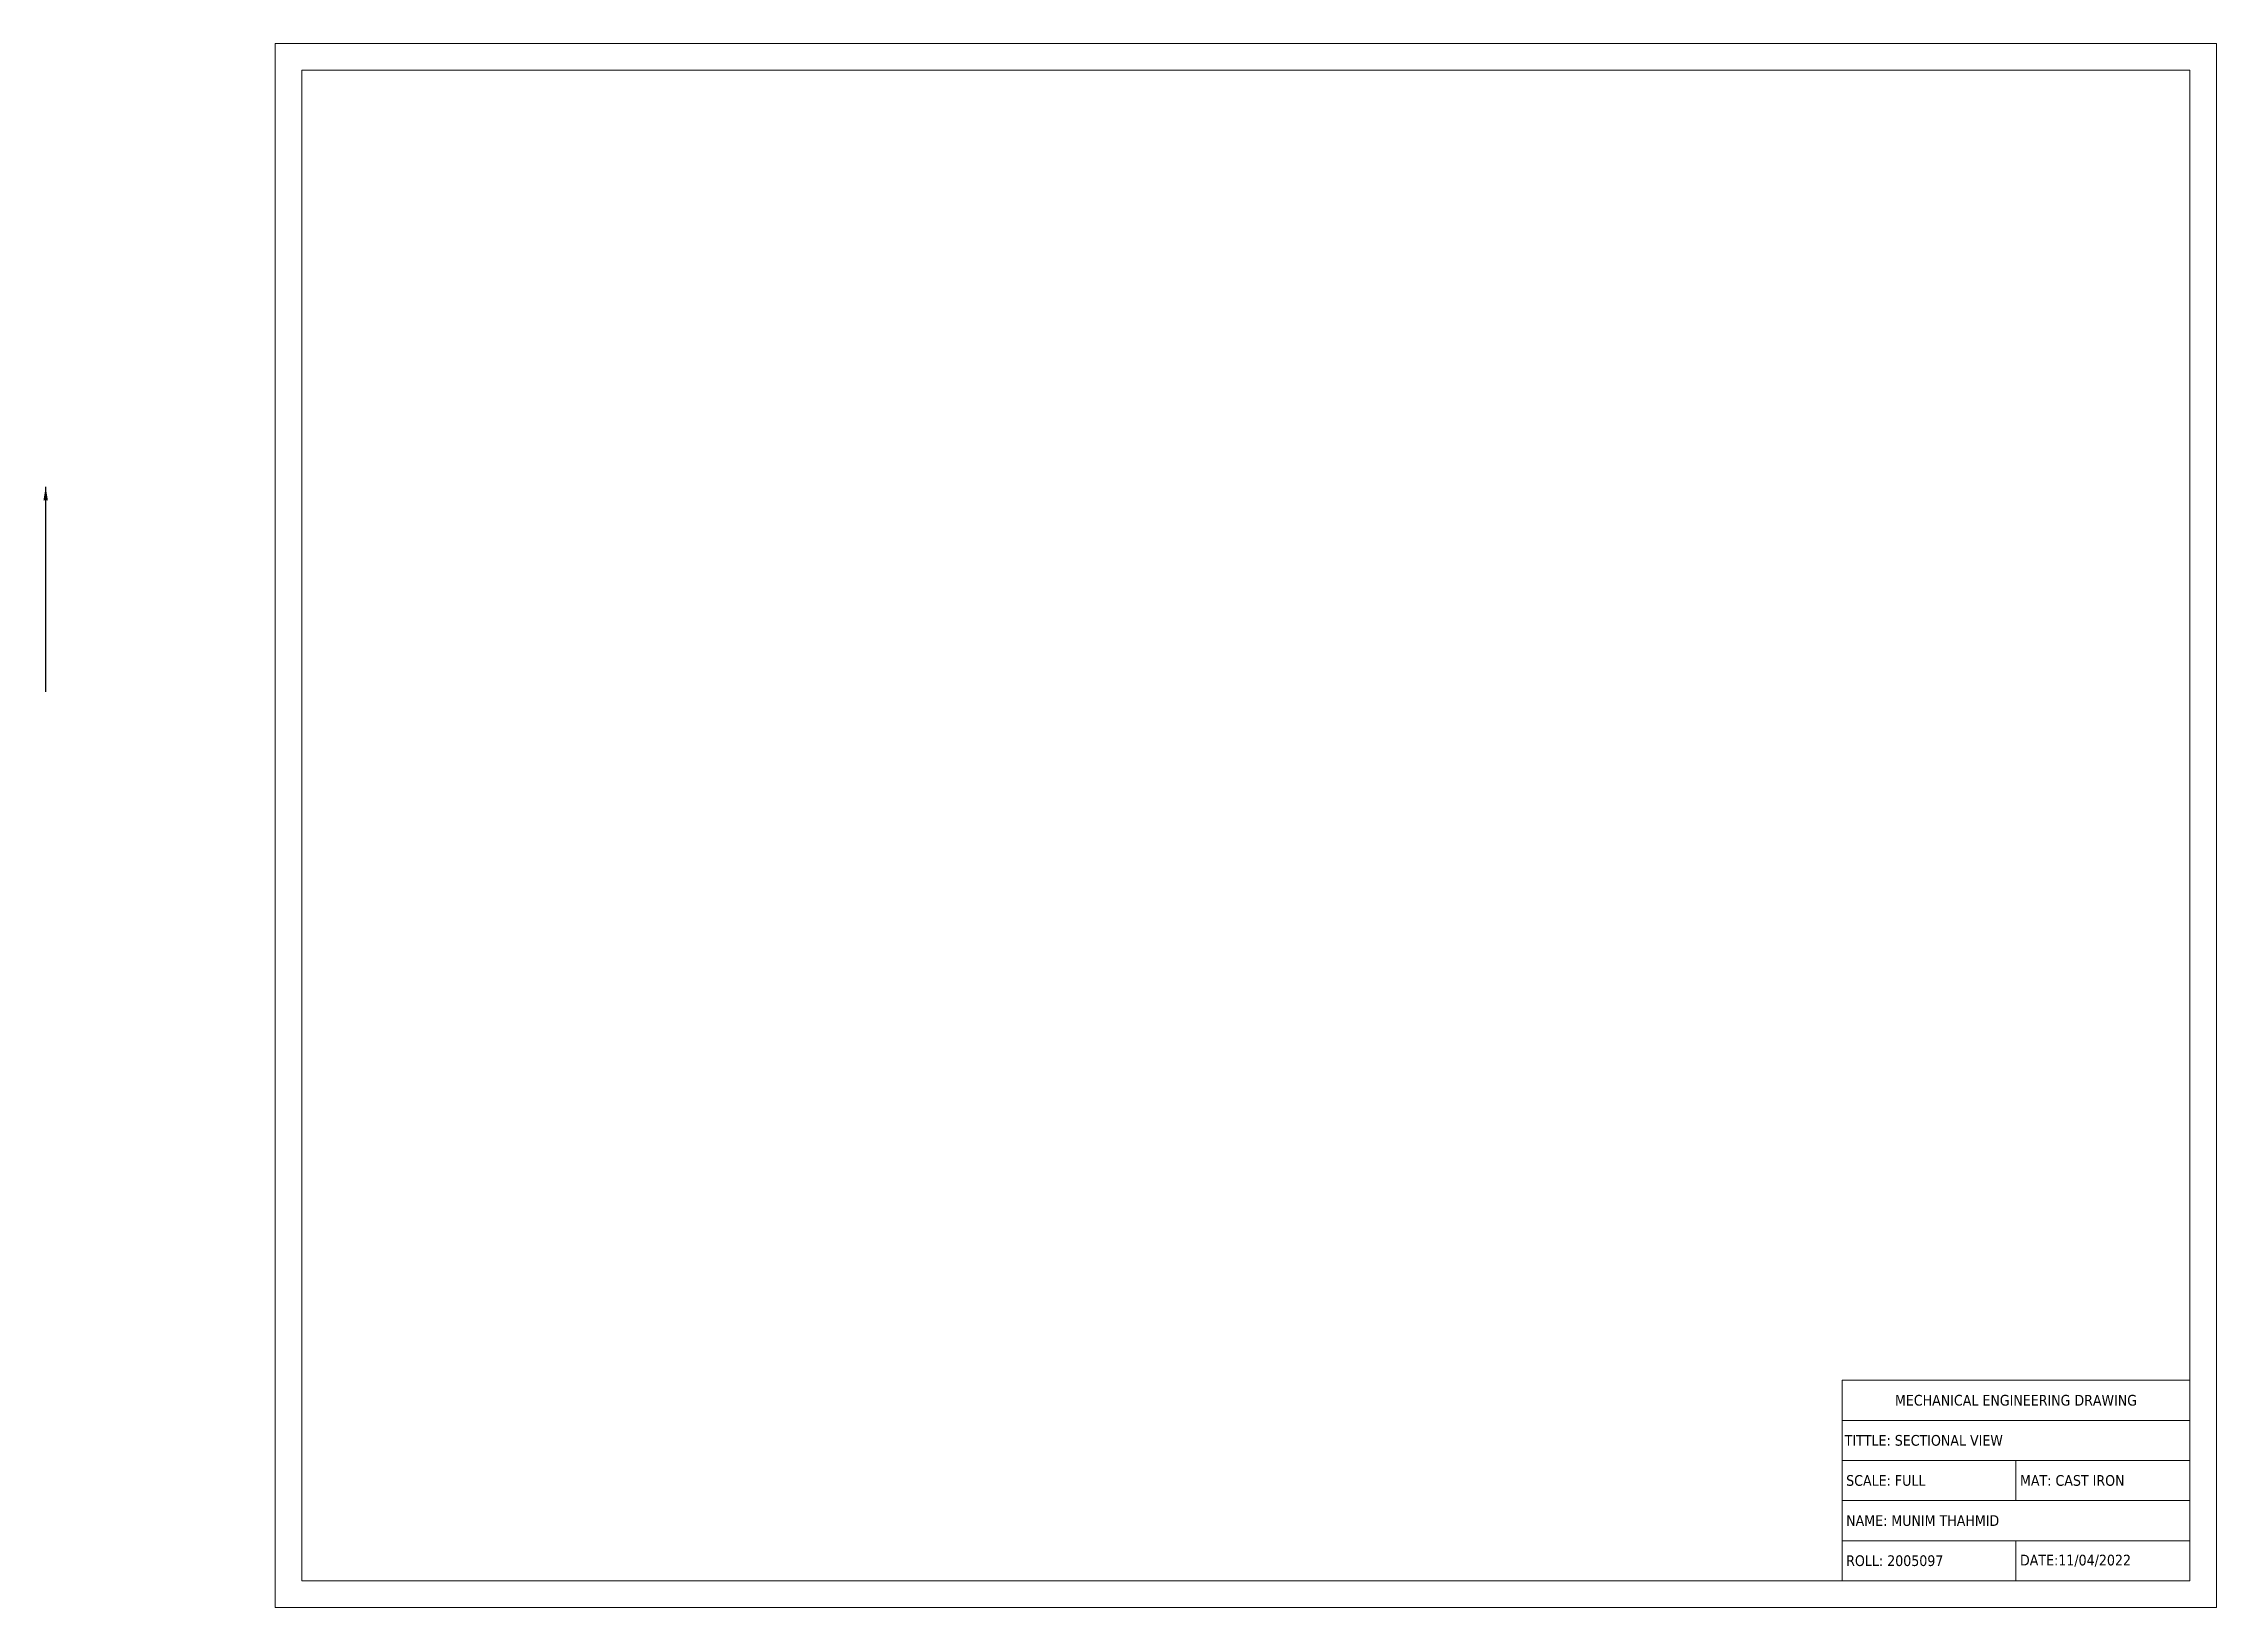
# Model space of a CAD drawing. Header units: millimetres. Extents: x -690 to 123, y 364 to 949.
import ezdxf

# ---------------------------------------------------------------- set-up
doc = ezdxf.new("R2010")
doc.units = ezdxf.units.MM
doc.header["$LTSCALE"] = 10
doc.header["$MEASUREMENT"] = 0
doc.layers.get('0').update_dxf_attribs({"lineweight": 20})
doc.styles.get("Standard").update_dxf_attribs({"font": 'tahoma.ttf', "height": 4})
doc.dimstyles.new('Customized Dimension Style', dxfattribs={"dimtxt": 3, "dimasz": 3, "dimexe": 3, "dimexo": 1, "dimgap": 1, "dimtad": 0, "dimtih": 1, "dimtoh": 1, "dimdec": 1, "dimzin": 12, "dimdsep": 46, "dimtxsty": 'Standard', "dimcen": -3, "dimadec": 0, "dimazin": 3, "dimtfac": 1, "dimtdec": 1, "dimtofl": 0, "dimtmove": 0, "dimatfit": 3, "dimfxl": 1, "dimtolj": 1, "dimtzin": 0, "dimarcsym": 0})

msp = doc.modelspace()

# ---------------------------------------------------------------- linework, layer by layer
for p, q in [((-17.45, 373.8), (-17.45, 448.8)), ((-17.45, 448.8), (112.55, 448.8)), ((112.55, 448.8), (112.55, 373.8)), ((-17.45, 433.8), (112.55, 433.8)), ((112.55, 433.8), (112.55, 373.8)), ((-17.45, 418.8), (112.55, 418.8)), ((47.55, 418.8), (47.55, 403.8)), ((-17.45, 403.8), (112.55, 403.8)), ((-17.45, 388.8), (112.55, 388.8)), ((47.55, 388.8), (47.55, 373.8)), ((112.55, 373.8), (-17.45, 373.8))]:
    msp.add_line(p, q)
for points in [[(-603.45, 363.8), (122.55, 363.8), (122.55, 948.8), (-603.45, 948.8)], [(-593.45, 373.8), (112.55, 373.8), (112.55, 938.8), (-593.45, 938.8)]]:
    msp.add_lwpolyline(points, close=True)

# ---------------------------------------------------------------- texts
at = {"char_height": 4}
for s, insert, width, attachment_point in [('MECHANICAL ENGINEERING DRAWING', (47.55, 441.3), 130, 5), ('TITTLE: SECTIONAL VIEW', (-16.52, 426.3), 130, 4), (' SCALE: FULL', (-17.45, 411.3), 65, 4), (' MAT: CAST IRON', (47.55, 411.3), 65, 4), (' NAME: MUNIM THAHMID', (-17.45, 396.3), 130, 4), (' ROLL: 2005097', (-17.45, 381.3), 65, 4), ('\\A1; DATE:11/04/2022', (47.55, 381.3), 65, 4)]:
    msp.add_mtext(s, dxfattribs=dict(at, insert=insert, width=width, attachment_point=attachment_point))

# ---------------------------------------------------------------- leaders
at = {"linetype": 'Continuous'}
msp.add_leader([(-689.23, 782.98), (-689.23, 706.28)], dimstyle='Customized Dimension Style', override={"dimasz": 5}, dxfattribs=at)

doc.saveas('drawing.dxf')
